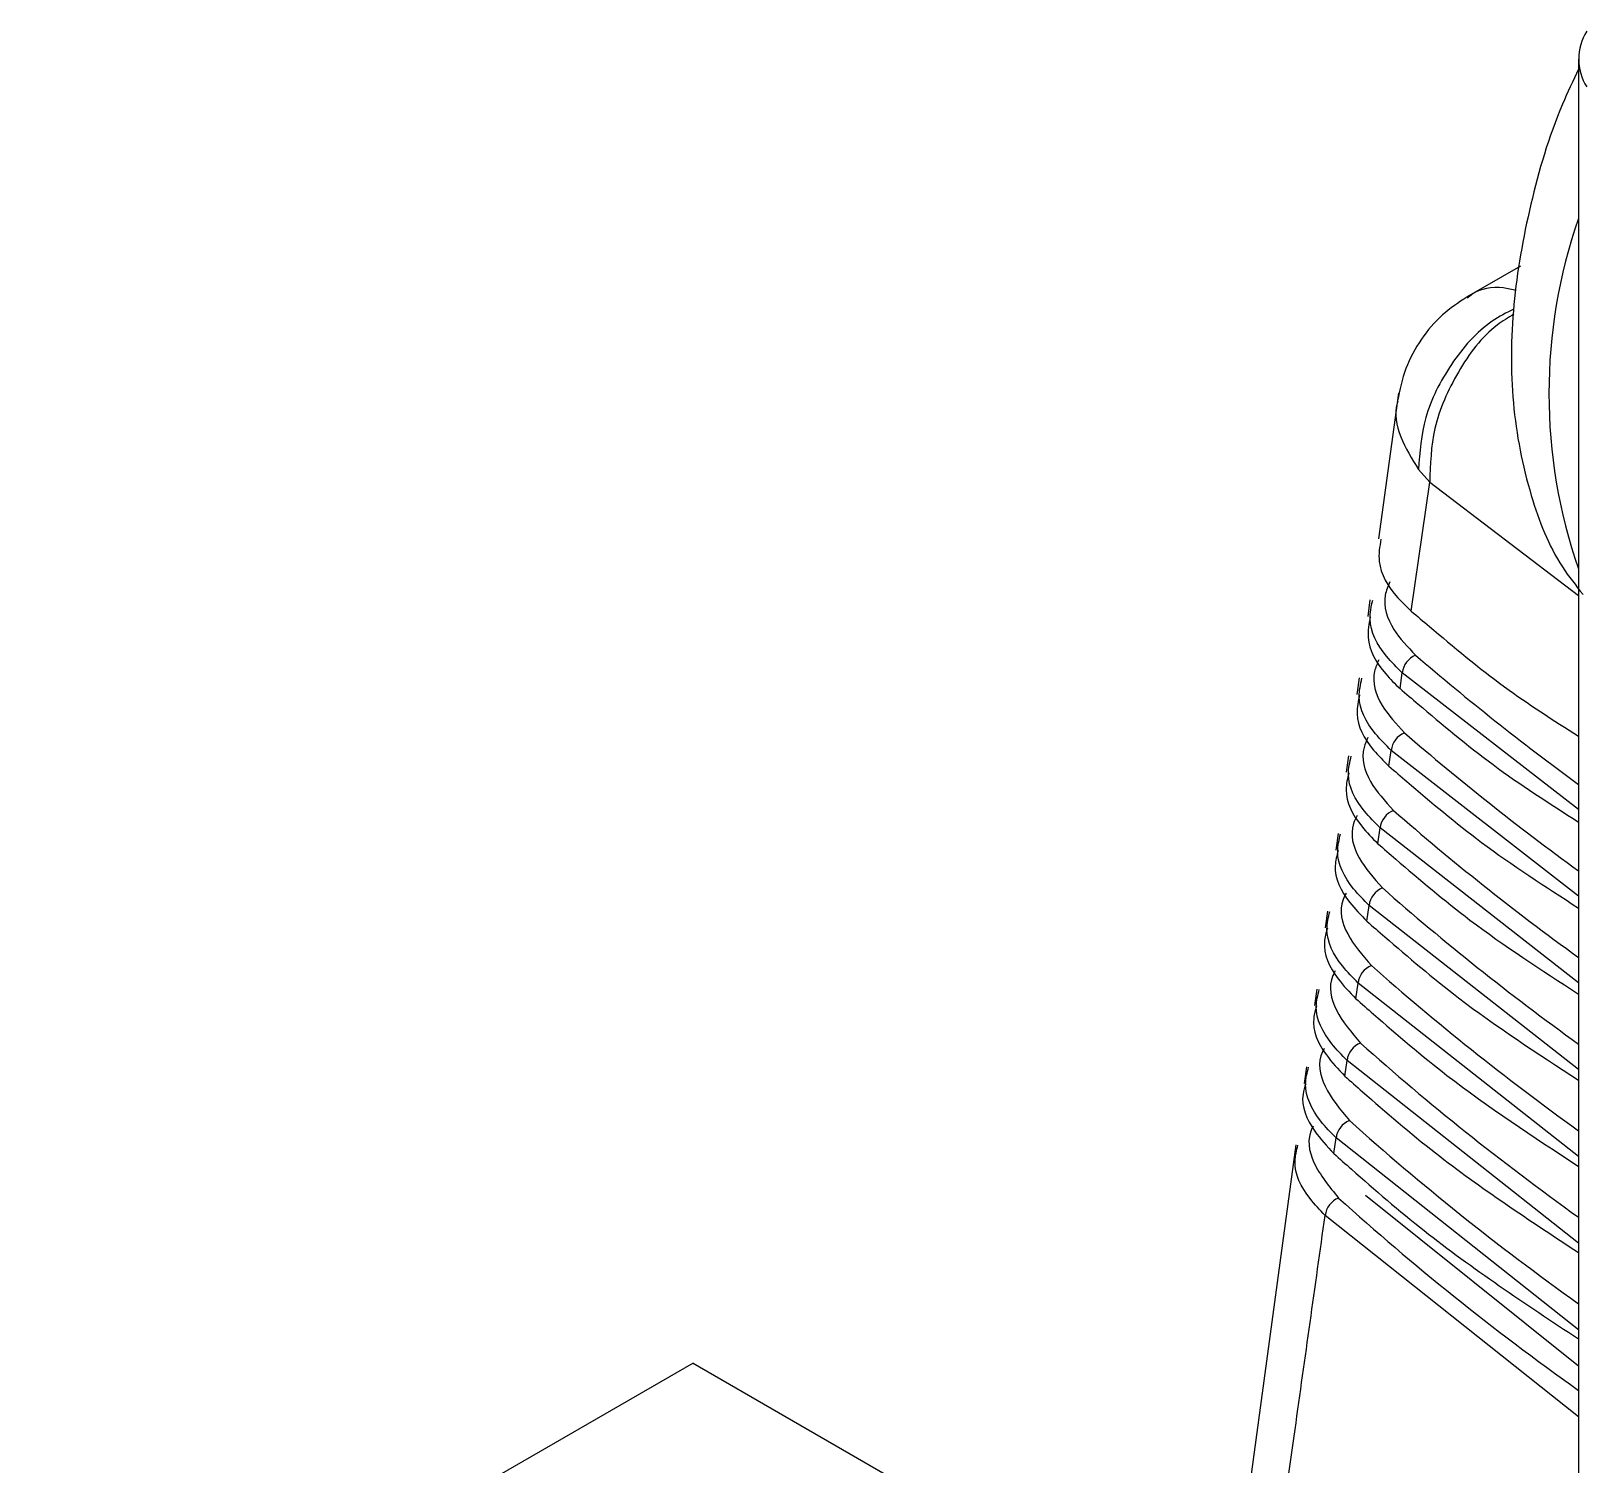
# Model space of a CAD drawing. Extents: x 8 to 113, y 1 to 87.
# Drawn here: x 18.357 to 19.321, y 12.393 to 13.282 of the extents above; entities that cross this region are included whole.
import ezdxf

# ---------------------------------------------------------------- set-up
doc = ezdxf.new("R2010")
doc.units = 0
doc.header["$MEASUREMENT"] = 0
doc.layers.add('OBJECT', color=7, linetype='CONTINUOUS')

msp = doc.modelspace()

# ---------------------------------------------------------------- linework, layer by layer
at = {"layer": 'OBJECT'}
for p, q in [((19.31571, 13.26471), (19.31571, 8.08376)), ((19.27968, 13.13635), (19.24626, 13.11705)), ((19.20418, 13.05756), (19.19171, 12.96744)), ((19.21654, 13.01029), (19.2235, 13.00243)), ((19.21199, 12.92258), (19.2235, 13.00243)), ((19.2235, 13.00243), (19.31571, 12.93233)), ((19.18647, 12.92955), (19.18504, 12.91917)), ((19.17979, 12.88126), (19.17836, 12.87091)), ((19.20509, 12.87453), (19.2065, 12.88434)), ((19.31571, 12.79964), (19.2065, 12.88434)), ((19.17319, 12.833), (19.17179, 12.8227)), ((19.19821, 12.82648), (19.19961, 12.83627)), ((19.31571, 12.74592), (19.19961, 12.83627)), ((19.16665, 12.78479), (19.16525, 12.7745)), ((19.19135, 12.77845), (19.19274, 12.78821)), ((19.31571, 12.69218), (19.19274, 12.78821)), ((19.16011, 12.73657), (19.15871, 12.7263)), ((19.18451, 12.73042), (19.18589, 12.74016)), ((19.31571, 12.63844), (19.18589, 12.74016)), ((19.15357, 12.68835), (19.15218, 12.67811)), ((19.17768, 12.6824), (19.17906, 12.69212)), ((19.31571, 12.58468), (19.17906, 12.69212)), ((19.14703, 12.64014), (19.14564, 12.62991)), ((19.17087, 12.6344), (19.17225, 12.64409)), ((19.31571, 12.53091), (19.17225, 12.64409)), ((19.14049, 12.59193), (19.09641, 12.26698)), ((19.16409, 12.5864), (19.16545, 12.59607)), ((19.31571, 12.47713), (19.16545, 12.59607)), ((19.31571, 12.45458), (19.18378, 12.56053)), ((19.31571, 12.42334), (19.15868, 12.54806)), ((18.76699, 12.45651), (18.35687, 12.21975)), ((18.76699, 12.45651), (18.99557, 12.32455))]:
    msp.add_line(p, q, dxfattribs=at)
for centre, radius, start, end in [((19.3478, 13.26471), 0.03203, 147.27049, 212.72951), ((19.62721, 13.05739), 0.32989, 160.77814, 199.22186), ((19.21985, 12.88284), 0.01343, 112.41288, 173.59459), ((19.21293, 12.83477), 0.0134, 112.23658, 173.56176), ((19.20603, 12.7867), 0.01337, 112.06073, 173.52895), ((19.19915, 12.73865), 0.01334, 111.88575, 173.49682), ((19.19229, 12.6906), 0.01331, 111.71226, 173.46365), ((19.18544, 12.64257), 0.01328, 111.53941, 173.43092), ((19.17862, 12.59454), 0.01325, 111.36602, 173.39941), ((19.17182, 12.54653), 0.01323, 111.19348, 173.36788)]:
    msp.add_arc(centre, radius, start, end, dxfattribs=at)
for centre, major_axis, start_param, end_param in [((21.03641, 13.61734), (2.19481, 0.01673), 3.728866, 3.806903), ((21.03641, 13.56672), (2.19806, 0.01676), 3.725454, 3.808769), ((21.03641, 13.51609), (2.20131, 0.01678), 3.722051, 3.810624), ((21.0364, 13.46547), (2.20456, 0.01681), 3.718656, 3.81247), ((21.0364, 13.41484), (2.20781, 0.01683), 3.715269, 3.814306), ((21.0364, 13.36421), (2.21105, 0.01686), 3.71189, 3.816133), ((21.0364, 13.31359), (2.2143, 0.01688), 3.708519, 3.81795), ((21.0364, 13.26296), (2.21755, 0.01691), 3.705156, 3.819758)]:
    msp.add_ellipse(centre, major_axis=major_axis, ratio=0.582304, start_param=start_param, end_param=end_param, dxfattribs=at)
for points, knots in [([(19.31571, 13.25842), (19.31227, 13.2512), (19.29923, 13.22384), (19.28488, 13.17424), (19.27386, 13.11185), (19.27336, 13.05071), (19.28414, 12.99637), (19.29967, 12.95642), (19.31402, 12.93847), (19.31846, 12.93292)], [0, 0, 0, 0, 0.062725, 0.237441, 0.414187, 0.593851, 0.775913, 0.930694, 1, 1, 1, 1]), ([(19.27713, 13.12126), (19.27445, 13.12188), (19.26435, 13.12419), (19.25372, 13.12231), (19.24784, 13.11739), (19.24686, 13.11657)], [0, 0, 0, 0, 0.232262, 0.872099, 1, 1, 1, 1]), ([(19.24649, 13.11719), (19.24127, 13.11371), (19.2305, 13.10654), (19.21765, 13.09127), (19.20775, 13.07317), (19.20494, 13.05963), (19.20353, 13.05284)], [0, 0, 0, 0, 0.23446, 0.483486, 0.741055, 1, 1, 1, 1]), ([(19.27565, 13.1098), (19.27109, 13.10749), (19.25598, 13.09983), (19.23565, 13.07616), (19.21885, 13.04345), (19.21729, 13.02109), (19.21654, 13.01029)], [0, 0, 0, 0, 0.1284759, 0.4254486, 0.7224211, 1, 1, 1, 1]), ([(19.27563, 13.10662), (19.27209, 13.1045), (19.25845, 13.09631), (19.23995, 13.07135), (19.22452, 13.03663), (19.22383, 13.01356), (19.2235, 13.00243)], [0, 0, 0, 0, 0.1067512, 0.4114306, 0.7161096, 1, 1, 1, 1]), ([(19.2038, 13.05279), (19.20364, 13.05237), (19.20118, 13.0454), (19.20427, 13.03042), (19.21245, 13.017), (19.21654, 13.01029)], [0, 0, 0, 0, 0.031421, 0.515711, 1, 1, 1, 1]), ([(19.19328, 12.96726), (19.19248, 12.96259), (19.19036, 12.95019), (19.19931, 12.9347), (19.20915, 12.9253), (19.21199, 12.92258)], [0, 0, 0, 0, 0.300154, 0.797328, 1, 1, 1, 1]), ([(19.19868, 12.9407), (19.19757, 12.93795), (19.19365, 12.92821), (19.199, 12.91185), (19.20981, 12.90045), (19.21473, 12.89526)], [0, 0, 0, 0, 0.176885, 0.625687, 1, 1, 1, 1]), ([(19.2065, 12.88434), (19.2031, 12.88771), (19.19282, 12.89789), (19.18463, 12.91365), (19.18726, 12.92542), (19.18813, 12.92932)], [0, 0, 0, 0, 0.249125, 0.751437, 1, 1, 1, 1]), ([(19.18666, 12.91897), (19.18583, 12.9147), (19.18348, 12.90271), (19.19204, 12.88723), (19.20201, 12.87752), (19.20509, 12.87453)], [0, 0, 0, 0, 0.276798, 0.776585, 1, 1, 1, 1]), ([(19.21199, 12.92258), (19.21575, 12.91941), (19.23456, 12.90357), (19.26649, 12.87651), (19.30004, 12.85507), (19.31571, 12.84505)], [0, 0, 0, 0, 0.117586, 0.588005, 1, 1, 1, 1]), ([(19.19194, 12.89247), (19.19092, 12.89008), (19.18692, 12.88075), (19.19187, 12.86438), (19.20276, 12.85265), (19.20786, 12.84717)], [0, 0, 0, 0, 0.154101, 0.604584, 1, 1, 1, 1]), ([(19.19961, 12.83627), (19.19623, 12.83965), (19.18602, 12.84985), (19.17793, 12.86553), (19.1806, 12.87721), (19.18147, 12.88102)], [0, 0, 0, 0, 0.250534, 0.755677, 1, 1, 1, 1]), ([(19.18002, 12.87068), (19.17917, 12.8668), (19.17663, 12.85522), (19.18481, 12.83975), (19.19491, 12.82975), (19.19821, 12.82648)], [0, 0, 0, 0, 0.253504, 0.756055, 1, 1, 1, 1]), ([(19.20509, 12.87453), (19.20883, 12.87135), (19.22754, 12.85547), (19.26155, 12.8266), (19.29755, 12.80349), (19.31571, 12.79184)], [0, 0, 0, 0, 0.110248, 0.551309, 1, 1, 1, 1]), ([(19.18518, 12.84424), (19.18427, 12.84223), (19.18022, 12.83328), (19.18479, 12.81691), (19.19575, 12.80487), (19.20101, 12.79909)], [0, 0, 0, 0, 0.131609, 0.583822, 1, 1, 1, 1]), ([(19.19274, 12.78821), (19.18938, 12.7916), (19.17923, 12.80181), (19.17125, 12.81744), (19.17395, 12.82904), (19.17482, 12.83277)], [0, 0, 0, 0, 0.251734, 0.759287, 1, 1, 1, 1]), ([(19.17338, 12.82247), (19.17253, 12.81895), (19.16981, 12.80775), (19.17762, 12.79227), (19.18784, 12.78198), (19.19135, 12.77845)], [0, 0, 0, 0, 0.231423, 0.73612, 1, 1, 1, 1]), ([(19.19821, 12.82648), (19.20193, 12.8233), (19.22054, 12.80738), (19.25662, 12.77668), (19.29507, 12.75189), (19.31571, 12.73858)], [0, 0, 0, 0, 0.103737, 0.518747, 1, 1, 1, 1]), ([(19.17842, 12.79603), (19.17763, 12.79437), (19.17355, 12.7858), (19.17775, 12.76944), (19.18877, 12.75708), (19.19417, 12.75103)], [0, 0, 0, 0, 0.109394, 0.563383, 1, 1, 1, 1]), ([(19.18589, 12.74016), (19.18255, 12.74355), (19.17246, 12.75379), (19.16458, 12.76937), (19.16733, 12.7809), (19.1682, 12.78456)], [0, 0, 0, 0, 0.252792, 0.76247, 1, 1, 1, 1]), ([(19.16672, 12.77427), (19.16589, 12.7711), (19.16302, 12.76028), (19.17048, 12.74479), (19.1808, 12.73421), (19.18451, 12.73042)], [0, 0, 0, 0, 0.209781, 0.716538, 1, 1, 1, 1]), ([(19.19135, 12.77845), (19.19505, 12.77525), (19.21356, 12.7593), (19.25169, 12.72675), (19.29258, 12.70026), (19.31571, 12.68527)], [0, 0, 0, 0, 0.09792, 0.489658, 1, 1, 1, 1]), ([(19.17165, 12.74784), (19.17099, 12.74652), (19.1669, 12.73832), (19.17076, 12.72196), (19.18182, 12.7093), (19.18736, 12.70297)], [0, 0, 0, 0, 0.087441, 0.543249, 1, 1, 1, 1]), ([(19.17906, 12.69212), (19.17574, 12.69552), (19.16571, 12.70577), (19.15793, 12.7213), (19.16072, 12.73276), (19.16159, 12.73635)], [0, 0, 0, 0, 0.253915, 0.765848, 1, 1, 1, 1]), ([(19.16006, 12.72608), (19.15925, 12.72326), (19.15626, 12.7128), (19.16338, 12.69731), (19.1738, 12.68645), (19.17768, 12.6824)], [0, 0, 0, 0, 0.188244, 0.697189, 1, 1, 1, 1]), ([(19.18451, 12.73042), (19.18819, 12.72722), (19.2066, 12.71123), (19.24678, 12.67681), (19.2901, 12.64859), (19.31571, 12.63191)], [0, 0, 0, 0, 0.0926913, 0.463513, 1, 1, 1, 1]), ([(19.16487, 12.69965), (19.16436, 12.69867), (19.16028, 12.69084), (19.16382, 12.67448), (19.17491, 12.66153), (19.18057, 12.65492)], [0, 0, 0, 0, 0.065736, 0.523406, 1, 1, 1, 1]), ([(19.17225, 12.64409), (19.16894, 12.64749), (19.15898, 12.65777), (19.1513, 12.67324), (19.15412, 12.68462), (19.155, 12.68814)], [0, 0, 0, 0, 0.255104, 0.769428, 1, 1, 1, 1]), ([(19.15339, 12.67789), (19.15263, 12.67541), (19.14953, 12.66531), (19.15632, 12.64983), (19.16682, 12.6387), (19.17087, 12.6344)], [0, 0, 0, 0, 0.166785, 0.678045, 1, 1, 1, 1]), ([(19.17768, 12.6824), (19.18134, 12.6792), (19.19965, 12.66317), (19.24187, 12.62686), (19.28762, 12.5969), (19.31571, 12.5785)], [0, 0, 0, 0, 0.0879665, 0.4398853, 1, 1, 1, 1]), ([(19.15808, 12.65149), (19.15773, 12.65083), (19.15368, 12.64335), (19.15693, 12.627), (19.16803, 12.61376), (19.17379, 12.60689)], [0, 0, 0, 0, 0.044268, 0.503839, 1, 1, 1, 1]), ([(19.16545, 12.59607), (19.16217, 12.59948), (19.15227, 12.60978), (19.14469, 12.62519), (19.14755, 12.63648), (19.14842, 12.63993)], [0, 0, 0, 0, 0.256364, 0.773219, 1, 1, 1, 1]), ([(19.14671, 12.62971), (19.146, 12.62756), (19.14282, 12.61782), (19.14931, 12.60235), (19.15987, 12.59095), (19.16409, 12.5864)], [0, 0, 0, 0, 0.145374, 0.659085, 1, 1, 1, 1]), ([(19.17087, 12.6344), (19.17452, 12.63118), (19.19273, 12.61512), (19.23698, 12.5769), (19.28514, 12.54518), (19.31571, 12.52505)], [0, 0, 0, 0, 0.083675, 0.418428, 1, 1, 1, 1]), ([(19.15129, 12.60333), (19.1511, 12.60299), (19.1471, 12.59586), (19.15008, 12.57952), (19.16118, 12.56599), (19.16703, 12.55886)], [0, 0, 0, 0, 0.023027, 0.48454, 1, 1, 1, 1]), ([(19.15868, 12.54806), (19.15542, 12.55148), (19.14557, 12.56179), (19.1381, 12.57714), (19.14098, 12.58835), (19.14185, 12.59172)], [0, 0, 0, 0, 0.257695, 0.777225, 1, 1, 1, 1]), ([(19.16409, 12.5864), (19.16771, 12.58318), (19.18583, 12.56708), (19.23209, 12.52693), (19.28267, 12.49343), (19.31571, 12.47154)], [0, 0, 0, 0, 0.079761, 0.3988539, 1, 1, 1, 1]), ([(19.11444, 12.23147), (19.12296, 12.2928), (19.13761, 12.39828), (19.15246, 12.50386), (19.15868, 12.54806)], [0, 0, 0, 0, 0.581449, 1, 1, 1, 1])]:
    msp.add_open_spline(points, degree=3, knots=knots, dxfattribs=at)

doc.saveas('drawing.dxf')
